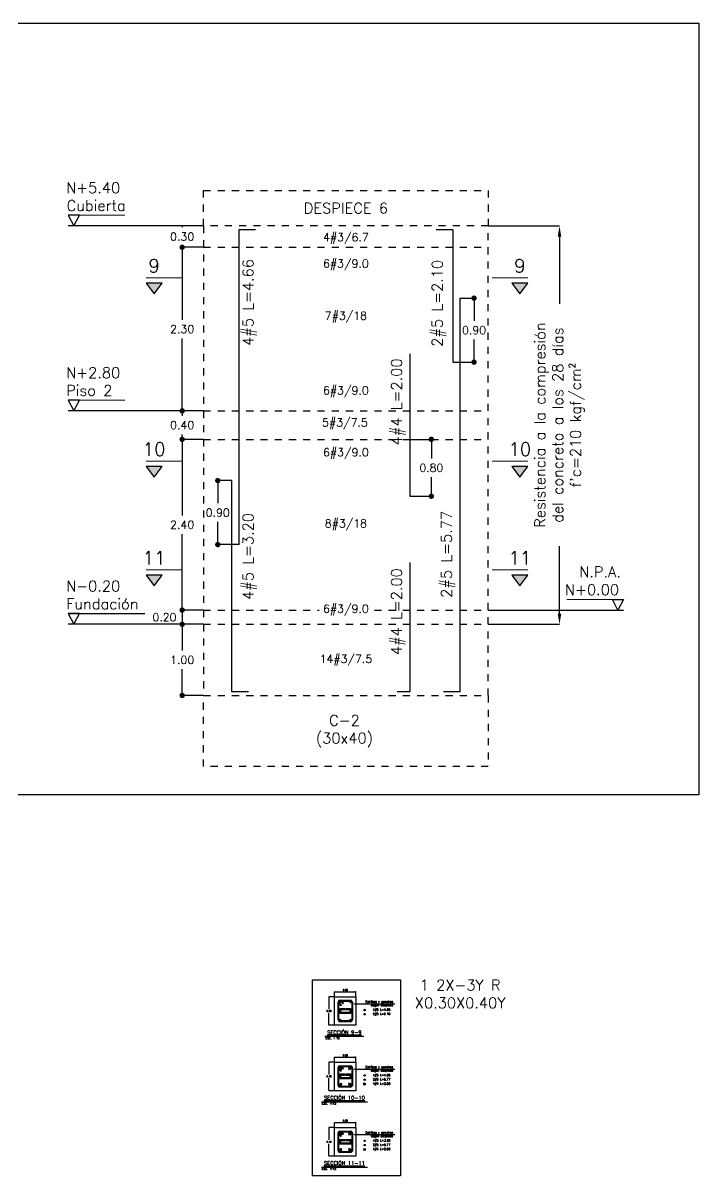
# Model space of a CAD drawing. Header units: millimetres. Extents: x 0 to 109, y -9 to 41.
# Drawn here: x 99.81 to 109.3, y 16.35 to 32.56 of the extents above; entities that cross this region are included whole.
import ezdxf
from ezdxf import colors
from ezdxf.entities.mleader import LeaderData, LeaderLine
from ezdxf.enums import TextEntityAlignment as Align
from ezdxf.math import Vec2, Vec3

# ---------------------------------------------------------------- set-up
doc = ezdxf.new("R2010")
doc.units = ezdxf.units.MM
doc.header["$LTSCALE"] = 0.01
doc.header["$PDMODE"] = 3
doc.linetypes.add('DASHED2', pattern=[0.375, 0.25, -0.125])
for name, color, linetype in [('FC_BORDE COLUMNA', 6, 'DASHED2'), ('FC_BORDES', 4, 'Continuous'), ('FC_COTAS', 1, 'Continuous'), ('FC_COTAS @ 15', 1, 'Continuous'), ('FC_COTAS @ 75', 1, 'Continuous'), ('FC_ESTRIBOS', 3, 'Continuous'), ('FC_GANCHOS', 4, 'Continuous'), ('FC_PROYECCION', 6, 'DASHED2'), ('FC_R-100 @ 75', 12, 'Continuous'), ('FC_R-140', 2, 'Continuous'), ('FC_R-200', 5, 'Continuous'), ('FC_R-60 @ 75', 11, 'Continuous'), ('FC_R-80', 11, 'Continuous'), ('FC_R-80 @ 15', 11, 'Continuous'), ('FC_R-80 @ 75', 11, 'Continuous'), ('FC_REFUERZO', 5, 'Continuous'), ('FC_REFUERZO 2', 1, 'Continuous')]:
    doc.layers.add(name, color=color, linetype=linetype)
for name, color, linetype, plot in [('FC_CAJON COLUMNAS', 230, 'Continuous', False), ('FC_HOJA', 230, 'Continuous', False), ('FC_TEXTO NO IMPRIMIR @ 75', 252, 'Continuous', False)]:
    doc.layers.add(name, color=color, linetype=linetype, plot=plot)
doc.styles.add('FC_TEXT', font='romans.shx', dxfattribs={"height": 0.002})
doc.styles.add('FC_TEXT1', font='romans.shx')
doc.dimstyles.new('FC_COTAS', dxfattribs={"dimtxt": 0.0015, "dimasz": 0.001, "dimexe": 0, "dimexo": 0, "dimgap": 0.001, "dimtad": 1, "dimtih": 1, "dimtoh": 1, "dimzin": 0, "dimdsep": 46, "dimtxsty": 'FC_TEXT1', "dimblk": 'DOT', "dimcen": 0.09, "dimclrd": 256, "dimclre": 256, "dimclrt": 256, "dimadec": 0, "dimazin": 0, "dimtfac": 1, "dimtix": 1, "dimtmove": 2, "dimatfit": 3, "dimfxl": 1.002, "dimtolj": 1, "dimtzin": 0, "dimlwd": -1, "dimarcsym": 0})

# ---------------------------------------------------------------- blocks, each defined once
blk = doc.blocks.new('_Dot')
at = {"color": 0, "linetype": 'ByBlock', "lineweight": -2}
blk.add_line((-0.5, 0), (-1, 0), dxfattribs=at)
at = {"color": 0, "linetype": 'ByBlock', "const_width": 0.5}
blk.add_lwpolyline([(-0.25, 0, 1), (0.25, 0, 1)], format="xyb", close=True, dxfattribs=at)
blk = doc.blocks.new('*D220')
at = {"layer": 'Defpoints', "color": 0, "ltscale": 0.6, "transparency": 16777216}
for p in [(102.04, 26.706), (102.34, 26.706), (102.34, 24.306)]:
    blk.add_point(p, dxfattribs=at)
at = {"layer": 'FC_COTAS', "lineweight": -2, "ltscale": 0.6, "transparency": 16777216}
for p, q in [((102.34, 26.706), (102.04, 26.706)), ((102.34, 24.306), (102.04, 24.306))]:
    blk.add_line(p, q, dxfattribs=at)
at = {"layer": 'FC_COTAS', "ltscale": 0.6, "transparency": 16777216}
for p, q in [((102.04, 26.631), (102.04, 25.637)), ((102.04, 24.381), (102.04, 25.375))]:
    blk.add_line(p, q, dxfattribs=at)
at = {"layer": 'FC_COTAS', "ltscale": 0.6, "transparency": 16777216, "xscale": 0.075, "yscale": 0.075, "zscale": 0.075}
for p, rotation in [((102.04, 26.706), 90), ((102.04, 24.306), 270)]:
    blk.add_blockref('_Dot', p, dxfattribs=dict(at, rotation=rotation))
at = {"layer": 'FC_COTAS', "ltscale": 0.6, "transparency": 16777216, "insert": (102.04, 25.506), "char_height": 0.1125, "attachment_point": 5, "style": 'FC_TEXT1'}
blk.add_mtext('\\A1;2.40', dxfattribs=at)
blk = doc.blocks.new('*D221')
at = {"layer": 'Defpoints', "color": 0, "ltscale": 0.6, "transparency": 16777216}
for p in [(102.04, 27.106), (102.34, 27.106), (102.34, 26.706)]:
    blk.add_point(p, dxfattribs=at)
at = {"layer": 'FC_COTAS', "lineweight": -2, "ltscale": 0.6, "transparency": 16777216}
for p, q in [((102.34, 27.106), (102.04, 27.106)), ((102.34, 26.706), (102.04, 26.706))]:
    blk.add_line(p, q, dxfattribs=at)
at = {"layer": 'FC_COTAS', "ltscale": 0.6, "transparency": 16777216}
for p, q in [((102.04, 27.106), (102.04, 27.037)), ((102.04, 26.706), (102.04, 26.775))]:
    blk.add_line(p, q, dxfattribs=at)
at = {"layer": 'FC_COTAS', "ltscale": 0.6, "transparency": 16777216, "insert": (102.04, 26.906), "char_height": 0.1125, "attachment_point": 5, "style": 'FC_TEXT1'}
blk.add_mtext('\\A1;0.40', dxfattribs=at)
blk = doc.blocks.new('*D222')
at = {"layer": 'Defpoints', "color": 0, "ltscale": 0.6, "transparency": 16777216}
for p in [(102.04, 29.406), (102.34, 29.406), (102.34, 27.106)]:
    blk.add_point(p, dxfattribs=at)
at = {"layer": 'FC_COTAS', "lineweight": -2, "ltscale": 0.6, "transparency": 16777216}
for p, q in [((102.34, 29.406), (102.04, 29.406)), ((102.34, 27.106), (102.04, 27.106))]:
    blk.add_line(p, q, dxfattribs=at)
at = {"layer": 'FC_COTAS', "ltscale": 0.6, "transparency": 16777216}
for p, q in [((102.04, 29.331), (102.04, 28.387)), ((102.04, 27.181), (102.04, 28.125))]:
    blk.add_line(p, q, dxfattribs=at)
at = {"layer": 'FC_COTAS', "ltscale": 0.6, "transparency": 16777216, "xscale": 0.075, "yscale": 0.075, "zscale": 0.075}
for p, rotation in [((102.04, 29.406), 90), ((102.04, 27.106), 270)]:
    blk.add_blockref('_Dot', p, dxfattribs=dict(at, rotation=rotation))
at = {"layer": 'FC_COTAS', "ltscale": 0.6, "transparency": 16777216, "insert": (102.04, 28.256), "char_height": 0.1125, "attachment_point": 5, "style": 'FC_TEXT1'}
blk.add_mtext('\\A1;2.30', dxfattribs=at)
blk = doc.blocks.new('*D223')
at = {"layer": 'Defpoints', "color": 0, "ltscale": 0.6, "transparency": 16777216}
for p in [(102.04, 29.706), (102.34, 29.706), (102.34, 29.406)]:
    blk.add_point(p, dxfattribs=at)
at = {"layer": 'FC_COTAS', "lineweight": -2, "ltscale": 0.6, "transparency": 16777216}
for p, q in [((102.34, 29.706), (102.04, 29.706)), ((102.34, 29.406), (102.04, 29.406))]:
    blk.add_line(p, q, dxfattribs=at)
at = {"layer": 'FC_COTAS', "ltscale": 0.6, "transparency": 16777216}
for p, q in [((102.04, 29.706), (102.04, 29.687)), ((102.04, 29.406), (102.04, 29.425))]:
    blk.add_line(p, q, dxfattribs=at)
at = {"layer": 'FC_COTAS', "ltscale": 0.6, "transparency": 16777216, "insert": (102.04, 29.556), "char_height": 0.1125, "attachment_point": 5, "style": 'FC_TEXT1'}
blk.add_mtext('\\A1;0.30', dxfattribs=at)
blk = doc.blocks.new('*D224')
at = {"layer": 'Defpoints', "color": 0, "ltscale": 0.6, "transparency": 16777216}
for p in [(102.34, 24.306), (102.04, 24.106), (102.34, 24.106)]:
    blk.add_point(p, dxfattribs=at)
at = {"layer": 'FC_COTAS', "lineweight": -2, "ltscale": 0.6, "transparency": 16777216}
for p, q in [((102.34, 24.306), (102.04, 24.306)), ((102.34, 24.106), (102.04, 24.106))]:
    blk.add_line(p, q, dxfattribs=at)
at = {"layer": 'FC_COTAS', "ltscale": 0.6, "transparency": 16777216}
blk.add_line((102.04, 24.306), (102.04, 24.106), dxfattribs=at)
at = {"layer": 'FC_COTAS', "ltscale": 0.6, "transparency": 16777216, "insert": (101.791, 24.206), "char_height": 0.1125, "attachment_point": 5, "style": 'FC_TEXT1'}
blk.add_mtext('\\A1;0.20', dxfattribs=at)
blk = doc.blocks.new('*D225')
at = {"layer": 'Defpoints', "color": 0, "ltscale": 0.6, "transparency": 16777216}
for p in [(102.34, 24.106), (102.04, 23.106), (102.34, 23.106)]:
    blk.add_point(p, dxfattribs=at)
at = {"layer": 'FC_COTAS', "lineweight": -2, "ltscale": 0.6, "transparency": 16777216}
for p, q in [((102.34, 24.106), (102.04, 24.106)), ((102.34, 23.106), (102.04, 23.106))]:
    blk.add_line(p, q, dxfattribs=at)
at = {"layer": 'FC_COTAS', "ltscale": 0.6, "transparency": 16777216}
for p, q in [((102.04, 24.031), (102.04, 23.737)), ((102.04, 23.181), (102.04, 23.475))]:
    blk.add_line(p, q, dxfattribs=at)
at = {"layer": 'FC_COTAS', "ltscale": 0.6, "transparency": 16777216, "xscale": 0.075, "yscale": 0.075, "zscale": 0.075}
for p, rotation in [((102.04, 24.106), 90), ((102.04, 23.106), 270)]:
    blk.add_blockref('_Dot', p, dxfattribs=dict(at, rotation=rotation))
at = {"layer": 'FC_COTAS', "ltscale": 0.6, "transparency": 16777216, "insert": (102.04, 23.606), "char_height": 0.1125, "attachment_point": 5, "style": 'FC_TEXT1'}
blk.add_mtext('\\A1;1.00', dxfattribs=at)
blk = doc.blocks.new('*D226')
at = {"layer": 'Defpoints', "color": 0, "ltscale": 0.6, "transparency": 16777216}
for p in [(106.34, 29.706), (107.34, 29.706), (106.34, 24.106)]:
    blk.add_point(p, dxfattribs=at)
at = {"layer": 'FC_COTAS', "lineweight": -2, "ltscale": 0.6, "transparency": 16777216}
for p, q in [((106.34, 29.706), (107.34, 29.706)), ((106.34, 24.106), (107.34, 24.106))]:
    blk.add_line(p, q, dxfattribs=at)
at = {"layer": 'FC_COTAS', "ltscale": 0.6, "transparency": 16777216}
for p, q in [((107.34, 29.556), (107.34, 28.61)), ((107.34, 24.256), (107.34, 25.203))]:
    blk.add_line(p, q, dxfattribs=at)
for points in [[(107.315, 29.556), (107.365, 29.556), (107.34, 29.706)], [(107.315, 24.256), (107.365, 24.256), (107.34, 24.106)]]:
    blk.add_solid(points, dxfattribs=at)
at = {"layer": 'FC_COTAS', "ltscale": 0.6, "transparency": 16777216, "insert": (107.34, 26.906), "char_height": 0.1125, "width": 3.28684, "attachment_point": 5, "rotation": 90, "style": 'FC_TEXT1'}
blk.add_mtext("\\A1;{\\H1.33333x;\\C11;Resistencia a la compresión del concreto a los 28 días\\Pf'c=210 kgf/cm²\\C256; }", dxfattribs=at)
blk = doc.blocks.new('*U119')
at = {"ltscale": 0.9, "const_width": 0.0002}
blk.add_lwpolyline([(-0.01093, 0.002), (-0.02533, 0.002)], dxfattribs=at)
at = {"ltscale": 0.9}
blk.add_lwpolyline([(-0.02429, 0), (-0.02325, 0.002), (-0.02533, 0.002)], close=True, dxfattribs=at)
blk.add_lwpolyline([(0, 0), (-0.02533, 0)], dxfattribs=at)
at = {"layer": 'FC_R-80', "lineweight": 25, "style": 'FC_TEXT1'}
blk.add_attdef('N+00.00_001', (-0.02571, 0.00282), '', height=0.002, dxfattribs=at)
blk = doc.blocks.new('*U120')
at = {"ltscale": 0.9, "const_width": 0.0002}
blk.add_lwpolyline([(-0.01473, 0.002), (-0.02533, 0.002)], dxfattribs=at)
at = {"ltscale": 0.9}
blk.add_lwpolyline([(-0.02429, 0), (-0.02325, 0.002), (-0.02533, 0.002)], close=True, dxfattribs=at)
blk.add_lwpolyline([(0, 0), (-0.02533, 0)], dxfattribs=at)
at = {"layer": 'FC_R-80', "lineweight": 25, "style": 'FC_TEXT1'}
blk.add_attdef('N+00.00_001', (-0.02571, 0.00282), '', height=0.002, dxfattribs=at)
blk = doc.blocks.new('*U122')
at = {"ltscale": 0.9}
blk.add_lwpolyline([(0, 0), (0.02533, 0)], dxfattribs=at)
at = {"ltscale": 0.9, "const_width": 0.0002}
blk.add_lwpolyline([(0.01469, 0.002), (0.02533, 0.002)], dxfattribs=at)
at = {"ltscale": 0.9}
blk.add_lwpolyline([(0.02429, 0), (0.02325, 0.002), (0.02533, 0.002)], close=True, dxfattribs=at)
at = {"layer": 'FC_R-80', "lineweight": 25, "style": 'FC_TEXT1'}
blk.add_attdef('N+00.00_001', (0.01248, 0.00282), '', height=0.002, dxfattribs=at)
blk = doc.blocks.new('*D227')
at = {"layer": 'Defpoints', "color": 0, "ltscale": 0.6, "transparency": 16777216}
for p in [(102.74, 26.126), (102.54, 25.226), (102.84, 25.226)]:
    blk.add_point(p, dxfattribs=at)
at = {"layer": 'FC_COTAS', "lineweight": -2, "ltscale": 0.6, "transparency": 16777216}
for p, q in [((102.74, 26.126), (102.54, 26.126)), ((102.84, 25.226), (102.54, 25.226))]:
    blk.add_line(p, q, dxfattribs=at)
at = {"layer": 'FC_COTAS', "ltscale": 0.6, "transparency": 16777216}
for p, q in [((102.54, 26.051), (102.54, 25.807)), ((102.54, 25.301), (102.54, 25.545))]:
    blk.add_line(p, q, dxfattribs=at)
at = {"layer": 'FC_COTAS', "ltscale": 0.6, "transparency": 16777216, "xscale": 0.075, "yscale": 0.075, "zscale": 0.075}
for p, rotation in [((102.54, 26.126), 90), ((102.54, 25.226), 270)]:
    blk.add_blockref('_Dot', p, dxfattribs=dict(at, rotation=rotation))
at = {"layer": 'FC_COTAS', "ltscale": 0.6, "transparency": 16777216, "insert": (102.54, 25.676), "char_height": 0.1125, "attachment_point": 5, "style": 'FC_TEXT1'}
blk.add_mtext('\\A1;0.90', dxfattribs=at)
blk = doc.blocks.new('*D228')
at = {"layer": 'Defpoints', "color": 0, "ltscale": 0.6, "transparency": 16777216}
for p in [(105.94, 28.691), (105.84, 27.791), (106.14, 27.791)]:
    blk.add_point(p, dxfattribs=at)
at = {"layer": 'FC_COTAS', "lineweight": -2, "ltscale": 0.6, "transparency": 16777216}
for p, q in [((105.94, 28.691), (106.14, 28.691)), ((105.84, 27.791), (106.14, 27.791))]:
    blk.add_line(p, q, dxfattribs=at)
at = {"layer": 'FC_COTAS', "ltscale": 0.6, "transparency": 16777216}
for p, q in [((106.14, 28.616), (106.14, 28.372)), ((106.14, 27.866), (106.14, 28.11))]:
    blk.add_line(p, q, dxfattribs=at)
at = {"layer": 'FC_COTAS', "ltscale": 0.6, "transparency": 16777216, "xscale": 0.075, "yscale": 0.075, "zscale": 0.075}
for p, rotation in [((106.14, 28.691), 90), ((106.14, 27.791), 270)]:
    blk.add_blockref('_Dot', p, dxfattribs=dict(at, rotation=rotation))
at = {"layer": 'FC_COTAS', "ltscale": 0.6, "transparency": 16777216, "insert": (106.14, 28.241), "char_height": 0.1125, "attachment_point": 5, "style": 'FC_TEXT1'}
blk.add_mtext('\\A1;0.90', dxfattribs=at)
blk = doc.blocks.new('*U121')
h = blk.add_hatch(color=256)
h.dxf.hatch_style = 1
h.paths.add_polyline_path([(-0.02307, -0.0055), (-0.02607, -0.0055), (-0.02457, -0.0075)])
h.paths.add_polyline_path([(0.04542, -0.0055), (0.04242, -0.0055), (0.04392, -0.0075)])
at = {"const_width": 0.00015}
for points in [[(-0.02607, -0.0045), (-0.01932, -0.0045)], [(0.04542, -0.0045), (0.03868, -0.0045)]]:
    blk.add_lwpolyline(points, dxfattribs=at)
for points in [[(-0.02307, -0.0055), (-0.02607, -0.0055), (-0.02457, -0.0075)], [(0.04542, -0.0055), (0.04242, -0.0055), (0.04392, -0.0075)]]:
    blk.add_lwpolyline(points, close=True)
at = {"layer": 'FC_R-140', "style": 'FC_TEXT1'}
for tag, p in [('X', (-0.02457, -0.00225)), ("X'", (0.04392, -0.00225))]:
    blk.add_attdef(tag, text='', height=0.0025, dxfattribs=at).set_placement(p, align=Align.MIDDLE_CENTER)
blk = doc.blocks.new('*U179')
at = {"layer": 'FC_ESTRIBOS'}
for p, q in [((-0.075, 0), (0.075, 0)), ((-0.1, -0.275), (-0.1, -0.025)), ((0.1, -0.025), (0.1, -0.275)), ((0.075, -0.3), (-0.075, -0.3))]:
    blk.add_line(p, q, dxfattribs=at)
blk.add_lwpolyline([(-0.088, -0.034, -0.595586), (-0.075, -0.01), (0.075, -0.01, -0.414214), (0.09, -0.025), (0.09, -0.275, -0.414214), (0.075, -0.29), (-0.075, -0.29, -0.414214), (-0.09, -0.275), (-0.09, -0.045)], format="xyb", dxfattribs=at)
for points in [[(-0.09, -0.045), (-0.061, -0.076), (-0.054, -0.069), (-0.088, -0.034)], [(-0.068, -0.01), (-0.032, -0.047), (-0.025, -0.04), (-0.055, -0.01)]]:
    blk.add_lwpolyline(points, dxfattribs=at)
for centre, start, end in [((0.075, -0.025), 360, 90), ((-0.075, -0.025), 90, 231.6004), ((-0.075, -0.275), 180, 270), ((0.075, -0.275), 270, 360)]:
    blk.add_arc(centre, 0.0253, start, end, dxfattribs=at)
blk = doc.blocks.new('*U116')
h = blk.add_hatch(color=256)
h.dxf.hatch_style = 1
edge = h.paths.add_edge_path()
edge.add_arc((0, 0), 0.0119, 0, 360, ccw=False)
blk.add_circle((0, 0), 0.0119)
blk = doc.blocks.new('*U131')
at = {"layer": 'FC_R-200', "color": 4, "ltscale": 1.5}
blk.add_lwpolyline([(-0.0183, 0), (0.0183, 0)], dxfattribs=at)
at = {"layer": 'FC_R-200', "ltscale": 1.5, "style": 'FC_TEXT1'}
blk.add_attdef('%%UTÍTULO', text='', height=0.0035, dxfattribs=at).set_placement((0, 0.0037), align=Align.MIDDLE_CENTER)
at = {"layer": 'FC_R-80', "ltscale": 1.5, "style": 'FC_TEXT1'}
blk.add_attdef('ESCALA', text='', height=0.002, dxfattribs=at).set_placement((-0.0178, -0.0017), align=Align.MIDDLE_LEFT)
blk = doc.blocks.new('*D229')
at = {"layer": 'Defpoints', "color": 0, "ltscale": 0.6, "transparency": 16777216}
for p in [(104.181, 18.87), (104.481, 18.94), (104.481, 18.87)]:
    blk.add_point(p, dxfattribs=at)
at = {"layer": 'FC_COTAS', "lineweight": -2, "ltscale": 0.6, "transparency": 16777216}
for p, q in [((104.181, 18.87), (104.181, 18.94)), ((104.481, 18.87), (104.481, 18.94))]:
    blk.add_line(p, q, dxfattribs=at)
at = {"layer": 'FC_COTAS', "ltscale": 0.6, "transparency": 16777216}
blk.add_line((104.196, 18.94), (104.466, 18.94), dxfattribs=at)
at = {"layer": 'FC_COTAS', "ltscale": 0.6, "transparency": 16777216, "xscale": 0.015, "yscale": 0.015, "zscale": 0.015, "rotation": 180}
blk.add_blockref('_Dot', (104.181, 18.94), dxfattribs=at)
at = {"layer": 'FC_COTAS', "ltscale": 0.6, "transparency": 16777216, "xscale": 0.015, "yscale": 0.015, "zscale": 0.015}
blk.add_blockref('_Dot', (104.481, 18.94), dxfattribs=at)
at = {"layer": 'FC_COTAS', "ltscale": 0.6, "transparency": 16777216, "insert": (104.331, 18.966), "char_height": 0.0225, "attachment_point": 5, "style": 'FC_TEXT1'}
blk.add_mtext('\\A1;0.30', dxfattribs=at)
blk = doc.blocks.new('*D230')
at = {"layer": 'Defpoints', "color": 0, "ltscale": 0.6, "transparency": 16777216}
for p in [(104.181, 18.87), (104.101, 18.47), (104.181, 18.47)]:
    blk.add_point(p, dxfattribs=at)
at = {"layer": 'FC_COTAS', "lineweight": -2, "ltscale": 0.6, "transparency": 16777216}
for p, q in [((104.181, 18.87), (104.101, 18.87)), ((104.181, 18.47), (104.101, 18.47))]:
    blk.add_line(p, q, dxfattribs=at)
at = {"layer": 'FC_COTAS', "ltscale": 0.6, "transparency": 16777216}
for p, q in [((104.101, 18.855), (104.101, 18.696)), ((104.101, 18.485), (104.101, 18.643))]:
    blk.add_line(p, q, dxfattribs=at)
at = {"layer": 'FC_COTAS', "ltscale": 0.6, "transparency": 16777216, "xscale": 0.015, "yscale": 0.015, "zscale": 0.015}
for p, rotation in [((104.101, 18.87), 90), ((104.101, 18.47), 270)]:
    blk.add_blockref('_Dot', p, dxfattribs=dict(at, rotation=rotation))
at = {"layer": 'FC_COTAS', "ltscale": 0.6, "transparency": 16777216, "insert": (104.101, 18.67), "char_height": 0.0225, "attachment_point": 5, "style": 'FC_TEXT1'}
blk.add_mtext('\\A1;0.40', dxfattribs=at)
blk = doc.blocks.new('*U118')
blk.add_circle((0, 0), 0.0119)
blk = doc.blocks.new('*U268')
at = {"layer": 'FC_R-200', "color": 4, "ltscale": 1.5}
blk.add_lwpolyline([(-0.0216, 0), (0.0216, 0)], dxfattribs=at)
at = {"layer": 'FC_R-200', "ltscale": 1.5, "style": 'FC_TEXT1'}
blk.add_attdef('%%UTÍTULO', text='', height=0.0035, dxfattribs=at).set_placement((0, 0.0037), align=Align.MIDDLE_CENTER)
at = {"layer": 'FC_R-80', "ltscale": 1.5, "style": 'FC_TEXT1'}
blk.add_attdef('ESCALA', text='', height=0.002, dxfattribs=at).set_placement((-0.0211, -0.0017), align=Align.MIDDLE_LEFT)
blk = doc.blocks.new('*D231')
at = {"layer": 'Defpoints', "color": 0, "ltscale": 0.6, "transparency": 16777216}
for p in [(104.481, 18.021), (104.181, 17.95), (104.481, 17.95)]:
    blk.add_point(p, dxfattribs=at)
at = {"layer": 'FC_COTAS', "lineweight": -2, "ltscale": 0.6, "transparency": 16777216}
for p, q in [((104.181, 17.95), (104.181, 18.021)), ((104.481, 17.95), (104.481, 18.021))]:
    blk.add_line(p, q, dxfattribs=at)
at = {"layer": 'FC_COTAS', "ltscale": 0.6, "transparency": 16777216}
blk.add_line((104.196, 18.021), (104.466, 18.021), dxfattribs=at)
at = {"layer": 'FC_COTAS', "ltscale": 0.6, "transparency": 16777216, "xscale": 0.015, "yscale": 0.015, "zscale": 0.015, "rotation": 180}
blk.add_blockref('_Dot', (104.181, 18.021), dxfattribs=at)
at = {"layer": 'FC_COTAS', "ltscale": 0.6, "transparency": 16777216, "xscale": 0.015, "yscale": 0.015, "zscale": 0.015}
blk.add_blockref('_Dot', (104.481, 18.021), dxfattribs=at)
at = {"layer": 'FC_COTAS', "ltscale": 0.6, "transparency": 16777216, "insert": (104.331, 18.047), "char_height": 0.0225, "attachment_point": 5, "style": 'FC_TEXT1'}
blk.add_mtext('\\A1;0.30', dxfattribs=at)
blk = doc.blocks.new('*D232')
at = {"layer": 'Defpoints', "color": 0, "ltscale": 0.6, "transparency": 16777216}
for p in [(104.181, 17.95), (104.101, 17.55), (104.181, 17.55)]:
    blk.add_point(p, dxfattribs=at)
at = {"layer": 'FC_COTAS', "lineweight": -2, "ltscale": 0.6, "transparency": 16777216}
for p, q in [((104.181, 17.95), (104.101, 17.95)), ((104.181, 17.55), (104.101, 17.55))]:
    blk.add_line(p, q, dxfattribs=at)
at = {"layer": 'FC_COTAS', "ltscale": 0.6, "transparency": 16777216}
for p, q in [((104.101, 17.935), (104.101, 17.777)), ((104.101, 17.565), (104.101, 17.724))]:
    blk.add_line(p, q, dxfattribs=at)
at = {"layer": 'FC_COTAS', "ltscale": 0.6, "transparency": 16777216, "xscale": 0.015, "yscale": 0.015, "zscale": 0.015}
for p, rotation in [((104.101, 17.95), 90), ((104.101, 17.55), 270)]:
    blk.add_blockref('_Dot', p, dxfattribs=dict(at, rotation=rotation))
at = {"layer": 'FC_COTAS', "ltscale": 0.6, "transparency": 16777216, "insert": (104.101, 17.75), "char_height": 0.0225, "attachment_point": 5, "style": 'FC_TEXT1'}
blk.add_mtext('\\A1;0.40', dxfattribs=at)
blk = doc.blocks.new('*U178')
for p, q in [((0.018, -0.018), (-0.018, 0.018)), ((-0.018, -0.018), (0.018, 0.018))]:
    blk.add_line(p, q)
blk.add_circle((0, 0), 0.0119)
blk = doc.blocks.new('*D233')
at = {"layer": 'Defpoints', "color": 0, "ltscale": 0.6, "transparency": 16777216}
for p in [(105.24, 26.706), (105.24, 25.906), (105.54, 25.906)]:
    blk.add_point(p, dxfattribs=at)
at = {"layer": 'FC_COTAS', "lineweight": -2, "ltscale": 0.6, "transparency": 16777216}
for p, q in [((105.24, 26.706), (105.54, 26.706)), ((105.24, 25.906), (105.54, 25.906))]:
    blk.add_line(p, q, dxfattribs=at)
at = {"layer": 'FC_COTAS', "ltscale": 0.6, "transparency": 16777216}
for p, q in [((105.54, 26.631), (105.54, 26.437)), ((105.54, 25.981), (105.54, 26.175))]:
    blk.add_line(p, q, dxfattribs=at)
at = {"layer": 'FC_COTAS', "ltscale": 0.6, "transparency": 16777216, "xscale": 0.075, "yscale": 0.075, "zscale": 0.075}
for p, rotation in [((105.54, 26.706), 90), ((105.54, 25.906), 270)]:
    blk.add_blockref('_Dot', p, dxfattribs=dict(at, rotation=rotation))
at = {"layer": 'FC_COTAS', "ltscale": 0.6, "transparency": 16777216, "insert": (105.54, 26.306), "char_height": 0.1125, "attachment_point": 5, "style": 'FC_TEXT1'}
blk.add_mtext('\\A1;0.80', dxfattribs=at)
blk = doc.blocks.new('*U183')
blk.add_wipeout([(0.059, -0.005), (0.059, -0.073), (0.058, -0.078), (0.057, -0.081), (0.055, -0.084), (0.053, -0.088), (0.051, -0.09), (0.048, -0.093), (0.045, -0.095), (0.042, -0.097), (0.038, -0.098), (0.035, -0.099), (0.031, -0.1), (0.027, -0.099), (0.024, -0.099), (0.02, -0.098), (0.017, -0.097), (0.013, -0.095), (0.01, -0.093), (0.008, -0.09), (0.005, -0.087), (0.003, -0.084), (0.002, -0.081), (0.001, -0.077), (0, -0.073), (0, 0.073), (0.001, 0.077), (0.002, 0.081), (0.003, 0.084), (0.005, 0.087), (0.008, 0.09), (0.01, 0.093), (0.013, 0.095), (0.017, 0.097), (0.02, 0.098), (0.024, 0.099), (0.027, 0.099), (0.031, 0.1), (0.035, 0.099), (0.038, 0.098), (0.042, 0.097), (0.045, 0.095), (0.048, 0.093), (0.051, 0.09), (0.053, 0.088), (0.055, 0.084), (0.057, 0.081), (0.058, 0.078), (0.059, 0.074), (0.059, 0.073), (0.059, 0.005), (0.049, 0.005), (0.049, 0.072), (0.049, 0.073), (0.049, 0.075), (0.048, 0.078), (0.047, 0.08), (0.045, 0.082), (0.044, 0.084), (0.042, 0.085), (0.04, 0.087), (0.038, 0.088), (0.035, 0.089), (0.033, 0.09), (0.03, 0.09), (0.028, 0.09), (0.025, 0.09), (0.023, 0.089), (0.021, 0.088), (0.019, 0.087), (0.017, 0.085), (0.015, 0.084), (0.013, 0.082), (0.012, 0.079), (0.011, 0.077), (0.01, 0.075), (0.01, 0.072), (0.01, -0.072), (0.01, -0.075), (0.011, -0.077), (0.012, -0.079), (0.013, -0.082), (0.015, -0.084), (0.017, -0.085), (0.019, -0.087), (0.021, -0.088), (0.023, -0.089), (0.025, -0.09), (0.028, -0.09), (0.03, -0.09), (0.033, -0.09), (0.035, -0.089), (0.038, -0.088), (0.04, -0.087), (0.042, -0.085), (0.044, -0.084), (0.045, -0.082), (0.047, -0.08), (0.048, -0.078), (0.049, -0.075), (0.049, -0.073), (0.049, -0.005)]).dxf.layer = 'FC_GANCHOS'
at = {"layer": 'FC_GANCHOS'}
blk.add_lwpolyline([(0.049, -0.005), (0.049, -0.072, -0.900773), (0.01, -0.072), (0.01, 0.072, -0.900773), (0.049, 0.072), (0.049, 0.005), (0.059, 0.005), (0.059, 0.073, 0.917819), (0, 0.073), (0, -0.073), (0, -0.073, 0.917819), (0.059, -0.073), (0.059, -0.005)], format="xyb", close=True, dxfattribs=at)
blk = doc.blocks.new('*U269')
at = {"layer": 'FC_R-200', "color": 4, "ltscale": 1.5}
blk.add_lwpolyline([(-0.0216, 0), (0.0216, 0)], dxfattribs=at)
at = {"layer": 'FC_R-200', "ltscale": 1.5, "style": 'FC_TEXT1'}
blk.add_attdef('%%UTÍTULO', text='', height=0.0035, dxfattribs=at).set_placement((0, 0.0037), align=Align.MIDDLE_CENTER)
at = {"layer": 'FC_R-80', "ltscale": 1.5, "style": 'FC_TEXT1'}
blk.add_attdef('ESCALA', text='', height=0.002, dxfattribs=at).set_placement((-0.0211, -0.0017), align=Align.MIDDLE_LEFT)
blk = doc.blocks.new('*D234')
at = {"layer": 'Defpoints', "color": 0, "ltscale": 0.6, "transparency": 16777216}
for p in [(104.181, 17.031), (104.481, 17.101), (104.481, 17.031)]:
    blk.add_point(p, dxfattribs=at)
at = {"layer": 'FC_COTAS', "lineweight": -2, "ltscale": 0.6, "transparency": 16777216}
for p, q in [((104.181, 17.031), (104.181, 17.101)), ((104.481, 17.031), (104.481, 17.101))]:
    blk.add_line(p, q, dxfattribs=at)
at = {"layer": 'FC_COTAS', "ltscale": 0.6, "transparency": 16777216}
blk.add_line((104.196, 17.101), (104.466, 17.101), dxfattribs=at)
at = {"layer": 'FC_COTAS', "ltscale": 0.6, "transparency": 16777216, "xscale": 0.015, "yscale": 0.015, "zscale": 0.015, "rotation": 180}
blk.add_blockref('_Dot', (104.181, 17.101), dxfattribs=at)
at = {"layer": 'FC_COTAS', "ltscale": 0.6, "transparency": 16777216, "xscale": 0.015, "yscale": 0.015, "zscale": 0.015}
blk.add_blockref('_Dot', (104.481, 17.101), dxfattribs=at)
at = {"layer": 'FC_COTAS', "ltscale": 0.6, "transparency": 16777216, "insert": (104.331, 17.128), "char_height": 0.0225, "attachment_point": 5, "style": 'FC_TEXT1'}
blk.add_mtext('\\A1;0.30', dxfattribs=at)
blk = doc.blocks.new('*D235')
at = {"layer": 'Defpoints', "color": 0, "ltscale": 0.6, "transparency": 16777216}
for p in [(104.181, 17.031), (104.101, 16.631), (104.181, 16.631)]:
    blk.add_point(p, dxfattribs=at)
at = {"layer": 'FC_COTAS', "lineweight": -2, "ltscale": 0.6, "transparency": 16777216}
for p, q in [((104.181, 17.031), (104.101, 17.031)), ((104.181, 16.631), (104.101, 16.631))]:
    blk.add_line(p, q, dxfattribs=at)
at = {"layer": 'FC_COTAS', "ltscale": 0.6, "transparency": 16777216}
for p, q in [((104.101, 17.016), (104.101, 16.857)), ((104.101, 16.646), (104.101, 16.805))]:
    blk.add_line(p, q, dxfattribs=at)
at = {"layer": 'FC_COTAS', "ltscale": 0.6, "transparency": 16777216, "xscale": 0.015, "yscale": 0.015, "zscale": 0.015}
for p, rotation in [((104.101, 17.031), 90), ((104.101, 16.631), 270)]:
    blk.add_blockref('_Dot', p, dxfattribs=dict(at, rotation=rotation))
at = {"layer": 'FC_COTAS', "ltscale": 0.6, "transparency": 16777216, "insert": (104.101, 16.831), "char_height": 0.0225, "attachment_point": 5, "style": 'FC_TEXT1'}
blk.add_mtext('\\A1;0.40', dxfattribs=at)

msp = doc.modelspace()

# ---------------------------------------------------------------- linework, layer by layer
at = {"layer": 'FC_BORDE COLUMNA', "ltscale": 0.6}
msp.add_lwpolyline([(102.34, 23.106), (106.34, 23.106), (106.34, 29.706), (102.34, 29.706)], close=True, dxfattribs=at)
for points in [[(102.34, 29.406), (106.34, 29.406)], [(102.34, 27.106), (106.34, 27.106)], [(102.34, 26.706), (106.34, 26.706)], [(102.34, 24.306), (106.34, 24.306)], [(102.34, 24.106), (106.34, 24.106)]]:
    msp.add_lwpolyline(points, dxfattribs=at)
at = {"layer": 'FC_BORDES', "color": 4, "ltscale": 0.9}
for points in [[(104.181, 18.87), (104.481, 18.87), (104.481, 18.47), (104.181, 18.47)], [(104.181, 17.95), (104.481, 17.95), (104.481, 17.55), (104.181, 17.55)], [(104.181, 17.031), (104.481, 17.031), (104.481, 16.631), (104.181, 16.631)]]:
    msp.add_lwpolyline(points, close=True, dxfattribs=at)
at = {"layer": 'FC_CAJON COLUMNAS'}
msp.add_lwpolyline([(99.479, 32.558), (109.299, 32.558), (109.299, 21.707), (99.479, 21.707)], close=True, dxfattribs=at)
at = {"layer": 'FC_PROYECCION', "ltscale": 0.6}
for points in [[(102.34, 29.706), (102.34, 30.206), (106.34, 30.206), (106.34, 29.706)], [(102.34, 22.106), (102.34, 23.106), (106.34, 23.106), (106.34, 22.106)]]:
    msp.add_lwpolyline(points, close=True, dxfattribs=at)
at = {"layer": 'FC_REFUERZO', "ltscale": 0.6}
for points in [[(102.84, 25.226), (102.84, 29.656), (103.07, 29.656)], [(105.61, 29.656), (105.84, 29.656), (105.84, 27.791)], [(105.94, 28.691), (105.94, 23.156), (105.71, 23.156)], [(105.24, 27.906), (105.24, 25.906)], [(102.97, 23.156), (102.74, 23.156), (102.74, 26.126)], [(105.24, 24.976), (105.24, 23.156), (105.06, 23.156)]]:
    msp.add_lwpolyline(points, dxfattribs=at)

# ---------------------------------------------------------------- block references
at = {"layer": 'FC_COTAS'}
ref = msp.add_blockref('*U120', (102.34, 29.706), dxfattribs=dict(at, xscale=75, yscale=75, zscale=75))
ref.add_attrib('N+00.00_001', 'N+5.40', (100.411, 30.168), dxfattribs={"layer": 'FC_R-80', "lineweight": 25, "height": 0.15, "style": 'FC_TEXT1'})
ref.add_attrib('N+00.00_002', 'Cubierta', (100.418, 29.918), dxfattribs={"layer": 'FC_R-80', "lineweight": 25, "height": 0.15, "style": 'FC_TEXT1'})
at = {"layer": 'FC_COTAS', "xscale": 75, "yscale": 75, "zscale": 75}
for p, values in [((103.489, 29.315), {"X'": '9', 'X': '9'}), ((103.489, 25.209), {"X'": '11', 'X': '11'})]:
    msp.add_blockref('*U121', p, dxfattribs=at).add_auto_attribs(values)
at = {"layer": 'FC_COTAS'}
ref = msp.add_blockref('*U120', (102.34, 27.106), dxfattribs=dict(at, xscale=75, yscale=75, zscale=75))
ref.add_attrib('N+00.00_001', 'N+2.80', (100.411, 27.568), dxfattribs={"layer": 'FC_R-80', "lineweight": 25, "height": 0.15, "style": 'FC_TEXT1'})
ref.add_attrib('N+00.00_002', 'Piso 2', (100.411, 27.318), dxfattribs={"layer": 'FC_R-80', "lineweight": 25, "height": 0.15, "style": 'FC_TEXT1'})
ref = msp.add_blockref('*U122', (106.34, 24.306), dxfattribs=dict(at, xscale=75, yscale=75, zscale=75))
ref.add_attrib('N+00.00_001', 'N.P.A.', (107.618, 24.768), dxfattribs={"layer": 'FC_R-80', "lineweight": 25, "height": 0.15, "style": 'FC_TEXT1'})
ref.add_attrib('N+00.00_002', 'N+0.00', (107.418, 24.518), dxfattribs={"layer": 'FC_R-80', "lineweight": 25, "height": 0.15, "style": 'FC_TEXT1'})
ref = msp.add_blockref('*U119', (102.34, 24.106), dxfattribs=dict(at, xscale=75, yscale=75, zscale=75))
ref.add_attrib('N+00.00_001', 'N-0.20', (100.411, 24.568), dxfattribs={"layer": 'FC_R-80', "lineweight": 25, "height": 0.15, "style": 'FC_TEXT1'})
ref.add_attrib('N+00.00_002', 'Fundación', (100.411, 24.318), dxfattribs={"layer": 'FC_R-80', "lineweight": 25, "height": 0.15, "style": 'FC_TEXT1'})
at = {"layer": 'FC_ESTRIBOS'}
for p in [(104.331, 18.82), (104.331, 17.9), (104.331, 16.981)]:
    msp.add_blockref('*U179', p, dxfattribs=at)
at = {"layer": 'FC_R-200', "xscale": 15, "yscale": 15, "zscale": 15}
for name, p, values in [('*U131', (104.319, 18.314), {'%%UTÍTULO': '%%USECCIÓN 9-9', 'ESCALA': 'ESC. 1:15'}), ('*U268', (104.319, 17.395), {'%%UTÍTULO': '%%USECCIÓN 10-10', 'ESCALA': 'ESC. 1:15'}), ('*U269', (104.319, 16.476), {'%%UTÍTULO': '%%USECCIÓN 11-11', 'ESCALA': 'ESC. 1:15'})]:
    msp.add_blockref(name, p, dxfattribs=at).add_auto_attribs(values)
at = {"layer": 'FC_REFUERZO 2', "ltscale": 0.9, "yscale": 0.8, "zscale": 0.8}
for name, p, xscale in [('*U116', (104.256, 18.794), 0.8), ('*U116', (104.406, 18.794), 0.8), ('*U118', (104.256, 18.67), 0.8), ('*U118', (104.406, 18.67), -0.8), ('*U116', (104.602, 18.684), 0.8), ('*U116', (104.256, 18.545), 0.8), ('*U116', (104.406, 18.545), 0.8), ('*U118', (104.602, 18.624), 0.8), ('*U116', (104.256, 17.875), 0.8), ('*U178', (104.269, 17.86), 0.8), ('*U178', (104.393, 17.86), 0.8), ('*U116', (104.406, 17.875), 0.8), ('*U118', (104.256, 17.75), 0.8), ('*U118', (104.406, 17.75), -0.8), ('*U116', (104.602, 17.764), 0.8), ('*U118', (104.602, 17.704), 0.8), ('*U116', (104.256, 17.626), 0.8), ('*U178', (104.269, 17.643), 0.8), ('*U178', (104.393, 17.643), 0.8), ('*U116', (104.406, 17.626), 0.8), ('*U178', (104.602, 17.644), 0.8), ('*U116', (104.256, 16.956), 0.8), ('*U178', (104.269, 16.941), 0.8), ('*U178', (104.393, 16.941), 0.8), ('*U116', (104.406, 16.956), 0.8), ('*U118', (104.256, 16.831), 0.8), ('*U116', (104.256, 16.707), 0.8), ('*U178', (104.269, 16.724), 0.8), ('*U178', (104.393, 16.724), 0.8), ('*U118', (104.406, 16.831), -0.8), ('*U116', (104.406, 16.707), 0.8), ('*U178', (104.602, 16.725), 0.8), ('*U116', (104.602, 16.845), 0.8), ('*U118', (104.602, 16.785), 0.8)]:
    msp.add_blockref(name, p, dxfattribs=dict(at, xscale=xscale))

# ---------------------------------------------------------------- texts
at = {"layer": 'FC_R-100 @ 75', "ltscale": 0.6, "char_height": 0.15, "attachment_point": 5, "style": 'FC_TEXT'}
for s, insert, width in [('DESPIECE 6', (104.34, 29.956), 1.54239), ('C-2\\P(30x40)', (104.32, 22.606), 4.38025)]:
    msp.add_mtext(s, dxfattribs=dict(at, insert=insert, width=width))
at = {"layer": 'FC_R-80 @ 15', "char_height": 0.03, "attachment_point": 6, "style": 'FC_TEXT'}
for s, insert, width in [('Estribos y ganchos según despiece', (105.002, 18.772), 0.46019), ('4#5 L=4.66', (104.964, 18.684), 0.27459), ('2#5 L=2.10', (104.964, 18.624), 0.27459), ('Estribos y ganchos según despiece', (105.002, 17.853), 0.46019), ('4#5 L=4.66', (104.964, 17.764), 0.27459), ('2#5 L=5.77', (104.964, 17.704), 0.27459), ('4#4 L=2.00', (104.964, 17.644), 0.27459), ('Estribos y ganchos según despiece', (105.002, 16.933), 0.46019), ('4#5 L=3.20', (104.964, 16.845), 0.27459), ('2#5 L=5.77', (104.964, 16.785), 0.27459), ('4#4 L=2.00', (104.964, 16.725), 0.27459)]:
    msp.add_mtext(s, dxfattribs=dict(at, insert=insert, width=width))
at = {"layer": 'FC_R-80 @ 75', "char_height": 0.15, "attachment_point": 5, "rotation": 90, "style": 'FC_TEXT'}
for s, insert, width in [('4#5 L=4.66', (102.99, 28.629), 1.4281), ('2#5 L=2.10', (105.648, 28.618), 1.4281), ('4#4 L=2.00', (105.076, 27.232), 1.4281), ('4#5 L=3.20', (102.99, 25.059), 1.4231), ('2#5 L=5.77', (105.776, 25.089), 1.4281), ('4#4 L=2.00', (105.076, 24.283), 1.4281)]:
    msp.add_mtext(s, dxfattribs=dict(at, insert=insert, width=width))
at = {"layer": 'FC_TEXTO NO IMPRIMIR @ 75', "insert": (105.945, 19.109), "char_height": 0.15, "width": 1.40864, "attachment_point": 2, "style": 'FC_TEXT'}
msp.add_mtext('1 2X-3Y R\\PX0.30X0.40Y', dxfattribs=at)

# ---------------------------------------------------------------- dimensions: what is measured, and where the dimension line sits
at = {"layer": 'FC_COTAS @ 15', "ltscale": 0.6}
for base, p1, p2, picture, middle in [((104.481, 18.94), (104.181, 18.87), (104.481, 18.87), '*D229', (104.331, 18.966)), ((104.481, 18.021), (104.181, 17.95), (104.481, 17.95), '*D231', (104.331, 18.047)), ((104.481, 17.101), (104.181, 17.031), (104.481, 17.031), '*D234', (104.331, 17.128))]:
    dim = msp.add_linear_dim(base=base, p1=p1, p2=p2, dimstyle='FC_COTAS', override={"dimscale": 15, "dimtix": 1, "dimtofl": 1, "dimtmove": 2, "dimatfit": 3}, dxfattribs=at)
    dim.commit()
    dim.dimension.update_dxf_attribs({"geometry": picture, "text_midpoint": middle})
for base, p1, p2, picture, middle in [((104.101, 18.47), (104.181, 18.87), (104.181, 18.47), '*D230', (104.101, 18.67)), ((104.101, 17.55), (104.181, 17.95), (104.181, 17.55), '*D232', (104.101, 17.75)), ((104.101, 16.631), (104.181, 17.031), (104.181, 16.631), '*D235', (104.101, 16.831))]:
    dim = msp.add_linear_dim(base=base, p1=p1, p2=p2, angle=90, dimstyle='FC_COTAS', override={"dimscale": 15, "dimtix": 1, "dimtofl": 1, "dimtmove": 2, "dimatfit": 3}, dxfattribs=at)
    dim.commit()
    dim.dimension.update_dxf_attribs({"geometry": picture, "text_midpoint": middle})
at = {"layer": 'FC_COTAS @ 75', "ltscale": 0.6}
for base, p1, p2, picture, middle in [((102.04, 29.706), (102.34, 29.406), (102.34, 29.706), '*D223', (102.04, 29.556)), ((102.04, 29.406), (102.34, 27.106), (102.34, 29.406), '*D222', (102.04, 28.256)), ((106.14, 27.791), (105.94, 28.691), (105.84, 27.791), '*D228', (106.14, 28.241)), ((102.04, 27.106), (102.34, 26.706), (102.34, 27.106), '*D221', (102.04, 26.906)), ((102.04, 26.706), (102.34, 24.306), (102.34, 26.706), '*D220', (102.04, 25.506)), ((105.54, 25.906), (105.24, 26.706), (105.24, 25.906), '*D233', (105.54, 26.306)), ((102.54, 25.226), (102.74, 26.126), (102.84, 25.226), '*D227', (102.54, 25.676)), ((102.04, 23.106), (102.34, 24.106), (102.34, 23.106), '*D225', (102.04, 23.606))]:
    dim = msp.add_linear_dim(base=base, p1=p1, p2=p2, angle=90, dimstyle='FC_COTAS', override={"dimscale": 75, "dimtix": 1, "dimtofl": 1, "dimtmove": 2, "dimatfit": 3}, dxfattribs=at)
    dim.commit()
    dim.dimension.update_dxf_attribs({"geometry": picture, "text_midpoint": middle})
dim = msp.add_linear_dim(base=(107.34, 29.706), p1=(106.34, 24.106), p2=(106.34, 29.706), angle=90, text="{\\H1.33333x;\\C11;Resistencia a la compresión del concreto a los 28 días\\Pf'c=210 kgf/cm²\\C256; }", dimstyle='FC_COTAS', override={"dimscale": 75, "dimasz": 0.002, "dimsah": 1, "dimtix": 1, "dimtofl": 1, "dimtmove": 2, "dimatfit": 3}, dxfattribs=at)
dim.commit()
dim.dimension.update_dxf_attribs({"geometry": '*D226', "text_midpoint": (107.34, 26.906), "text_rotation": 90})
dim = msp.add_linear_dim(base=(102.04, 24.106), p1=(102.34, 24.306), p2=(102.34, 24.106), angle=90, dimstyle='FC_COTAS', override={"dimscale": 75, "dimtix": 1, "dimtofl": 1, "dimtmove": 2, "dimatfit": 3}, dxfattribs=at)
dim.commit()
dim.dimension.update_dxf_attribs({"geometry": '*D224', "text_midpoint": (101.791, 24.206), "dimtype": 128})

# ---------------------------------------------------------------- leaders
at = {"layer": 'FC_COTAS @ 15', "ltscale": 0.6}
ml = msp.add_multileader_mtext('Standard', dxfattribs=at)
ml.set_content('', color=11, style='FC_TEXT1')
ml.set_leader_properties()
ml.build(insert=Vec2(0, 0))
ml.multileader.update_dxf_attribs({"text_left_attachment_type": 6, "text_right_attachment_type": 6, "dogleg_length": 0.008, "arrow_head_size": 0.03, "scale": 15})
ctx = ml.context
ctx.base_point, ctx.scale, ctx.char_height, ctx.arrow_head_size, ctx.landing_gap_size, ctx.plane_origin = Vec3(105.013, 18.772), 15, 0.03, 0.03, 0.015, Vec3(104.35, 20.772)
ctx.left_attachment, ctx.right_attachment = 6, 6
notes = []
notes.append((ctx, [(0, (1, 1, 0), (104.493, 18.772), (1, 0), 0.519, [(0, [(104.431, 18.772)], 0, [])])]))
ctx.mtext.insert, ctx.mtext.flow_direction = Vec3(105.028, 18.802), 5
ml = msp.add_multileader_mtext('Standard', dxfattribs=at)
ml.set_content('', color=11, style='FC_TEXT1')
ml.set_leader_properties()
ml.build(insert=Vec2(0, 0))
ml.multileader.update_dxf_attribs({"text_left_attachment_type": 6, "text_right_attachment_type": 6, "dogleg_length": 0.008, "arrow_head_size": 0.03, "scale": 15})
ctx = ml.context
ctx.base_point, ctx.scale, ctx.char_height, ctx.arrow_head_size, ctx.landing_gap_size, ctx.plane_origin = Vec3(105.013, 17.853), 15, 0.03, 0.03, 0.015, Vec3(104.35, 19.853)
ctx.left_attachment, ctx.right_attachment = 6, 6
notes.append((ctx, [(0, (1, 1, 0), (104.493, 17.853), (1, 0), 0.519, [(0, [(104.431, 17.853)], 0, [])])]))
ctx.mtext.insert, ctx.mtext.flow_direction = Vec3(105.028, 17.883), 5
ml = msp.add_multileader_mtext('Standard', dxfattribs=at)
ml.set_content('', color=11, style='FC_TEXT1')
ml.set_leader_properties()
ml.build(insert=Vec2(0, 0))
ml.multileader.update_dxf_attribs({"text_left_attachment_type": 6, "text_right_attachment_type": 6, "dogleg_length": 0.008, "arrow_head_size": 0.03, "scale": 15})
ctx = ml.context
ctx.base_point, ctx.scale, ctx.char_height, ctx.arrow_head_size, ctx.landing_gap_size, ctx.plane_origin = Vec3(105.013, 16.933), 15, 0.03, 0.03, 0.015, Vec3(104.35, 18.933)
ctx.left_attachment, ctx.right_attachment = 6, 6
notes.append((ctx, [(0, (1, 1, 0), (104.493, 16.933), (1, 0), 0.519, [(0, [(104.431, 16.933)], 0, [])])]))
ctx.mtext.insert, ctx.mtext.flow_direction = Vec3(105.028, 16.963), 5
for ctx, leaders in notes:
    for number, flags, end, landing, length, lines in leaders:
        leader = LeaderData()
        leader.index, (leader.has_last_leader_line, leader.has_dogleg_vector, leader.attachment_direction) = number, flags
        leader.last_leader_point, leader.dogleg_vector, leader.dogleg_length = Vec3(end), Vec3(landing), length
        for number, points, colour, breaks in lines:
            line = LeaderLine()
            line.index, line.vertices, line.color, line.breaks = number, Vec3.list(points), colors.encode_raw_color(colour), breaks
            leader.lines.append(line)
        ctx.leaders.append(leader)

# ---------------------------------------------------------------- next in the draw order: block references
at = {"layer": 'FC_COTAS', "rotation": 90}
for p in [(104.33, 18.64), (104.33, 17.721)]:
    msp.add_blockref('*U183', p, dxfattribs=at)

# ---------------------------------------------------------------- next in the draw order: texts
at = {"layer": 'FC_R-60 @ 75', "char_height": 0.1125, "width": 0.75112, "attachment_point": 5, "style": 'FC_TEXT', "bg_fill": 3, "box_fill_scale": 1, "bg_fill_color": 256, "bg_fill_transparency": 0}
for s, insert in [('4#3/6.7', (104.34, 29.528)), ('6#3/9.0', (104.34, 29.159)), ('7#3/18', (104.34, 28.426)), ('6#3/9.0', (104.34, 27.375)), ('5#3/7.5', (104.327, 26.924)), ('6#3/9.0', (104.34, 26.505)), ('8#3/18', (104.34, 25.506)), ('6#3/9.0', (104.34, 24.306)), ('14#3/7.5', (104.34, 23.6))]:
    msp.add_mtext(s, dxfattribs=dict(at, insert=insert))

# ---------------------------------------------------------------- next in the draw order: linework, layer by layer
at = {"layer": 'FC_HOJA', "ltscale": 0.6}
msp.add_lwpolyline([(103.872, 19.109), (105.108, 19.109), (105.108, 16.351), (103.872, 16.351)], close=True, dxfattribs=at)

# ---------------------------------------------------------------- next in the draw order: block references
at = {"layer": 'FC_COTAS', "xscale": 75, "yscale": 75, "zscale": 75}
msp.add_blockref('*U121', (103.489, 26.737), dxfattribs=at).add_auto_attribs({"X'": '10', 'X': '10'})

# ---------------------------------------------------------------- next in the draw order: block references
at = {"layer": 'FC_COTAS', "rotation": 90}
msp.add_blockref('*U183', (104.33, 16.802), dxfattribs=at)

doc.saveas('drawing.dxf')
